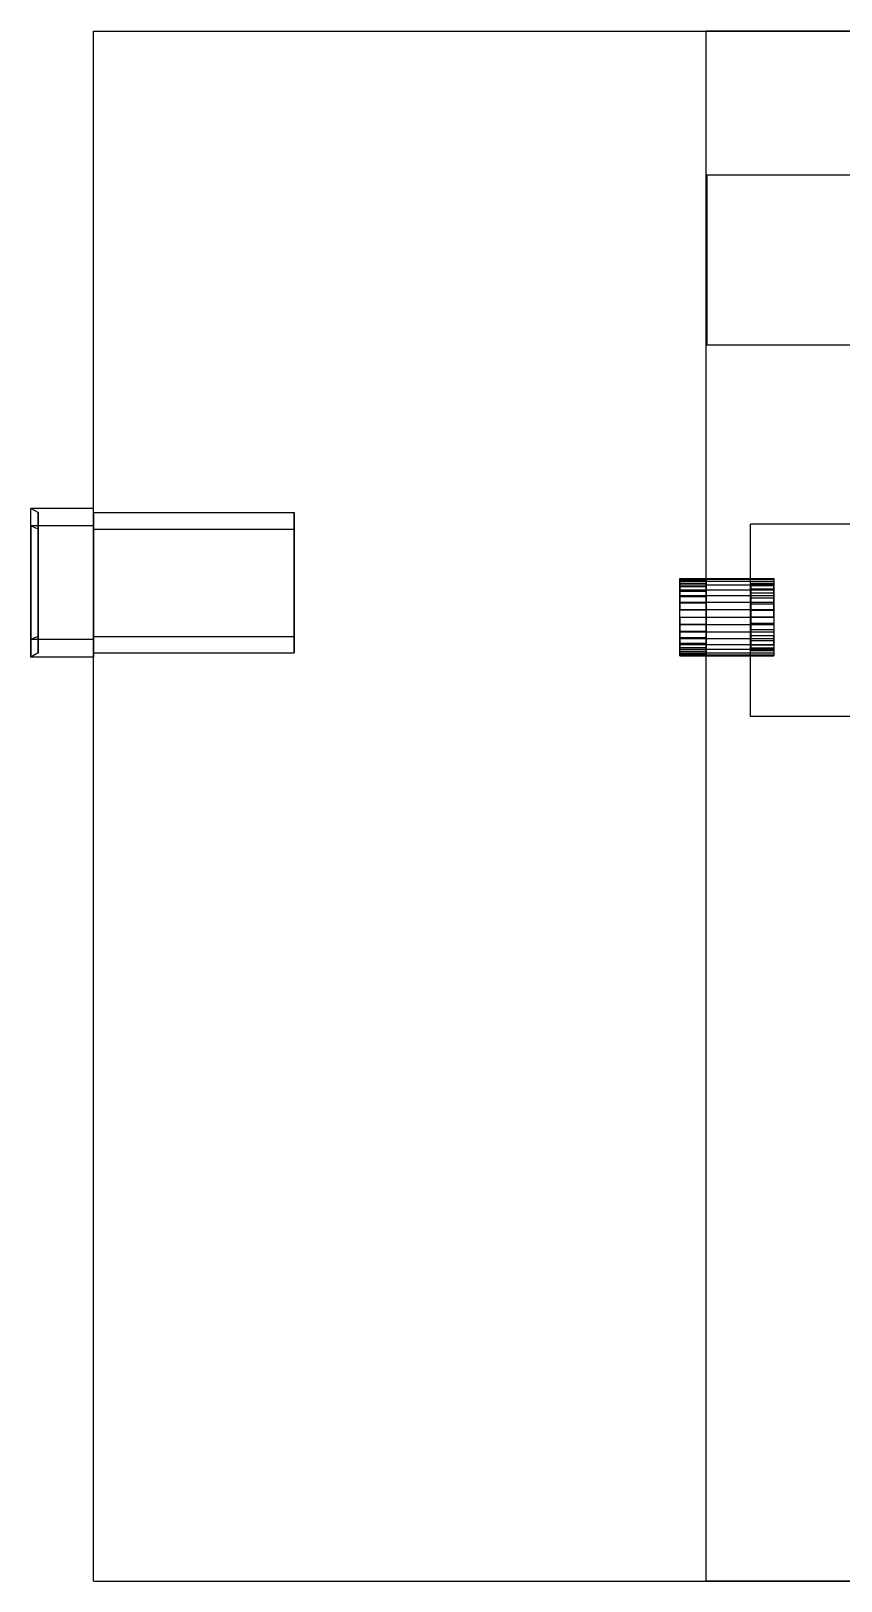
# Model space of a CAD drawing. Extents: x -13.9 to 0.5, y -16.8 to 31.2.
# Drawn here: x -9.78 to -5.6, y -0.55 to 7.45 of the extents above; entities that cross this region are included whole.
import ezdxf

# ---------------------------------------------------------------- set-up
doc = ezdxf.new("R2010")
doc.units = 0
doc.header["$MEASUREMENT"] = 0
doc.layers.get('0').update_dxf_attribs({"linetype": 'CONTINUOUS'})

msp = doc.modelspace()

# ---------------------------------------------------------------- linework, layer by layer
for p, q in [((-9.454, -0.546, -0.546), (-9.454, 7.454, -0.546)), ((-9.454, 7.454, -0.546), (0.546, 7.454, -0.546)), ((-9.454, 7.454, 7.4721), (-9.454, 7.454, 2.4608)), ((-9.454, 7.454, -0.546), (-9.454, 7.454, 2.4608)), ((-9.454, 7.454, 7.4721), (0.546, 7.454, 7.4721)), ((-9.454, -0.546, 7.4721), (-9.454, 7.454, 7.4721)), ((-6.2926, -0.546, 7.4711), (-6.2926, 7.454, 7.4711)), ((-6.2926, 7.454, 11.4612), (-6.2926, 7.454, 13.4291)), ((-6.2926, 7.454, 7.4711), (-6.2926, 7.454, 11.4612)), ((-6.2926, -0.546, 13.4291), (-6.2926, 7.454, 13.4291)), ((-6.0633, 7.454, 13.454), (-6.2926, 7.454, 13.4291)), ((-6.2892, 6.712, -0.3443), (-6.2892, 5.834, -0.3443)), ((-6.2892, 6.712, -0.3443), (-6.2892, 6.712, 5.0629)), ((-6.2892, 6.712, 5.0629), (-6.2892, 5.834, 5.0629)), ((-6.2892, 6.712, -0.3443), (-2.6315, 6.712, -0.3443)), ((-6.2892, 6.712, 5.0629), (-2.6315, 6.712, 5.0629)), ((-6.2892, 5.834, -0.3443), (-6.2892, 5.834, 5.0629)), ((-6.2892, 5.834, -0.3443), (-2.6315, 5.834, -0.3443)), ((-6.2892, 5.834, 5.0629), (-2.6315, 5.834, 5.0629)), ((-9.7399, 4.9687, 2.2522), (-9.7771, 4.9902, 2.2872)), ((-9.7771, 4.8999, 1.9643), (-9.7771, 4.9902, 2.0033)), ((-9.7771, 4.9902, 2.0033), (-9.7771, 4.9902, 2.2872)), ((-9.7771, 4.8999, 2.3236), (-9.7771, 4.9902, 2.2872)), ((-9.454, 4.9902, 2.2872), (-9.7771, 4.9902, 2.2872)), ((-9.454, 4.9902, 2.0033), (-9.7771, 4.9902, 2.0033)), ((-9.7399, 4.9687, 2.0379), (-9.7771, 4.9902, 2.0033)), ((-9.7399, 4.9687, 2.0379), (-9.7399, 4.8834, 2.0085)), ((-9.7399, 4.9687, 2.0379), (-9.7399, 4.9687, 2.2522)), ((-9.7399, 4.8834, 2.2796), (-9.7399, 4.9687, 2.2522)), ((-9.454, 4.8999, 1.9643), (-9.454, 4.9902, 2.0033)), ((-9.454, 4.9902, 2.0033), (-9.454, 4.9902, 2.2872)), ((-9.454, 4.8999, 2.3236), (-9.454, 4.9902, 2.2872)), ((-9.454, 4.9687, 2.0379), (-9.454, 4.9902, 2.0033)), ((-9.454, 4.9687, 2.0379), (-9.454, 4.8834, 2.0085)), ((-9.454, 4.9687, 2.1451), (-9.454, 4.9687, 2.2522)), ((-9.454, 4.9687, 2.0379), (-9.454, 4.9687, 2.1451)), ((-9.454, 4.8834, 2.2796), (-9.454, 4.9687, 2.2522)), ((-9.454, 4.9687, 2.2522), (-8.4193, 4.9687, 2.2522)), ((-9.454, 4.9687, 2.0379), (-8.4193, 4.9687, 2.0379)), ((-8.4193, 4.9687, 2.0379), (-8.4193, 4.8834, 2.0085)), ((-8.4193, 4.9687, 2.0379), (-8.4193, 4.9687, 2.2522)), ((-8.4193, 4.8834, 2.2796), (-8.4193, 4.9687, 2.2522)), ((-9.7399, 4.8834, 2.0085), (-9.7771, 4.8999, 1.9643)), ((-9.7771, 4.3126, 1.9643), (-9.7771, 4.8999, 1.9643)), ((-9.7771, 4.8999, 2.3236), (-9.7771, 4.3126, 2.3236)), ((-9.454, 4.8999, 2.3236), (-9.7771, 4.8999, 2.3236)), ((-9.454, 4.8999, 1.9643), (-9.7771, 4.8999, 1.9643)), ((-9.7399, 4.8834, 2.2796), (-9.7771, 4.8999, 2.3236)), ((-9.7399, 4.3291, 2.0085), (-9.7399, 4.8834, 2.0085)), ((-9.7399, 4.8834, 2.2796), (-9.7399, 4.3291, 2.2796)), ((-9.454, 4.3126, 1.9643), (-9.454, 4.8999, 1.9643)), ((-9.454, 4.8999, 2.3236), (-9.454, 4.3126, 2.3236)), ((-9.454, 4.3291, 2.0085), (-9.454, 4.8834, 2.0085)), ((-9.454, 4.8834, 2.2796), (-9.454, 4.3291, 2.2796)), ((-9.454, 4.8834, 2.2796), (-8.4193, 4.8834, 2.2796)), ((-9.454, 4.8834, 2.0085), (-8.4193, 4.8834, 2.0085)), ((-8.4193, 4.3291, 2.0085), (-8.4193, 4.8834, 2.0085)), ((-8.4193, 4.8834, 2.2796), (-8.4193, 4.3291, 2.2796)), ((0.4177, 4.9081, 7.9296), (-6.0633, 4.9081, 7.9296)), ((-6.0633, 4.9081, 13.454), (-6.0633, 4.9081, 7.9296)), ((-6.4277, 4.6251, 11.2379), (-6.4277, 4.6289, 11.2808)), ((-6.4277, 4.6289, 11.2808), (-6.4277, 4.6251, 11.3237)), ((-6.4277, 4.6289, 11.2808), (-6.2926, 4.6289, 11.2808)), ((-6.4277, 4.6137, 11.1966), (-6.4277, 4.6251, 11.2379)), ((-6.4277, 4.6251, 11.3237), (-6.4277, 4.6137, 11.365)), ((-6.4277, 4.6251, 11.2379), (-6.2926, 4.6251, 11.2379)), ((-6.4277, 4.6251, 11.3237), (-6.2926, 4.6251, 11.3237)), ((-6.4277, 4.6156, 11.2399), (-6.4277, 4.6192, 11.2808)), ((-6.4277, 4.6192, 11.2808), (-6.4277, 4.6156, 11.3216)), ((-6.4277, 4.6192, 11.2808), (-6.2926, 4.6192, 11.2808)), ((-6.4277, 4.6047, 11.2007), (-6.4277, 4.6156, 11.2399)), ((-6.4277, 4.6156, 11.3216), (-6.4277, 4.6047, 11.3609)), ((-6.4277, 4.6156, 11.3216), (-6.2926, 4.6156, 11.3216)), ((-6.4277, 4.6156, 11.2399), (-6.2926, 4.6156, 11.2399)), ((-6.4277, 4.5953, 11.1585), (-6.4277, 4.6137, 11.1966)), ((-6.4277, 4.6137, 11.365), (-6.4277, 4.5953, 11.403)), ((-6.4277, 4.6137, 11.1966), (-6.2926, 4.6137, 11.1966)), ((-6.4277, 4.6137, 11.365), (-6.2926, 4.6137, 11.365)), ((-6.4277, 4.6047, 11.2007), (-6.2926, 4.6047, 11.2007)), ((-6.4277, 4.5872, 11.1645), (-6.4277, 4.6047, 11.2007)), ((-6.4277, 4.6047, 11.3609), (-6.4277, 4.5872, 11.3971)), ((-6.4277, 4.6047, 11.3609), (-6.2926, 4.6047, 11.3609)), ((-6.4277, 4.5705, 11.1252), (-6.4277, 4.5953, 11.1585)), ((-6.4277, 4.5953, 11.403), (-6.4277, 4.5705, 11.4364)), ((-6.4277, 4.5953, 11.1585), (-6.2926, 4.5953, 11.1585)), ((-6.4277, 4.5953, 11.403), (-6.2926, 4.5953, 11.403)), ((-6.4277, 4.5636, 11.1328), (-6.4277, 4.5872, 11.1645)), ((-6.4277, 4.5872, 11.3971), (-6.4277, 4.5636, 11.4288)), ((-6.4277, 4.5872, 11.3971), (-6.2926, 4.5872, 11.3971)), ((-6.4277, 4.5872, 11.1645), (-6.2926, 4.5872, 11.1645)), ((-6.4277, 4.5402, 11.0978), (-6.4277, 4.5705, 11.1252)), ((-6.4277, 4.5705, 11.4364), (-6.4277, 4.5402, 11.4637)), ((-6.4277, 4.5705, 11.1252), (-6.2926, 4.5705, 11.1252)), ((-6.4277, 4.5705, 11.4364), (-6.2926, 4.5705, 11.4364)), ((-6.4277, 4.5348, 11.1068), (-6.4277, 4.5636, 11.1328)), ((-6.4277, 4.5636, 11.4288), (-6.4277, 4.5348, 11.4548)), ((-6.4277, 4.5636, 11.4288), (-6.2926, 4.5636, 11.4288)), ((-6.4277, 4.5636, 11.1328), (-6.2926, 4.5636, 11.1328)), ((-6.2926, 4.6251, 11.3237), (-6.2926, 4.6289, 11.2808)), ((-6.2926, 4.6289, 11.2808), (-6.2926, 4.6251, 11.2379)), ((-6.2926, 4.6289, 11.2808), (-5.9435, 4.6289, 11.2808)), ((-6.2926, 4.6251, 11.3237), (-6.2926, 4.6137, 11.365)), ((-6.2926, 4.6251, 11.2379), (-6.2926, 4.6137, 11.1966)), ((-6.2926, 4.6251, 11.3237), (-5.9435, 4.6251, 11.3237)), ((-6.2926, 4.6251, 11.2379), (-5.9435, 4.6251, 11.2379)), ((-6.2926, 4.6156, 11.3216), (-6.2926, 4.6192, 11.2808)), ((-6.2926, 4.6192, 11.2808), (-6.2926, 4.6156, 11.2399)), ((-6.2926, 4.6156, 11.3216), (-6.2926, 4.6047, 11.3609)), ((-6.2926, 4.6156, 11.2399), (-6.2926, 4.6047, 11.2007)), ((-6.2926, 4.6137, 11.365), (-6.2926, 4.5953, 11.403)), ((-6.2926, 4.6137, 11.1966), (-6.2926, 4.5953, 11.1585)), ((-6.2926, 4.6137, 11.365), (-5.9435, 4.6137, 11.365)), ((-6.2926, 4.6137, 11.1966), (-5.9435, 4.6137, 11.1966)), ((-6.2926, 4.6047, 11.2007), (-6.2926, 4.5872, 11.1645)), ((-6.2926, 4.6047, 11.3609), (-6.2926, 4.5872, 11.3971)), ((-6.2926, 4.5705, 11.4364), (-6.2926, 4.5953, 11.403)), ((-6.2926, 4.5953, 11.1585), (-6.2926, 4.5705, 11.1252)), ((-6.2926, 4.5953, 11.1585), (-5.9435, 4.5953, 11.1585)), ((-6.2926, 4.5953, 11.403), (-5.9435, 4.5953, 11.403)), ((-6.2926, 4.5636, 11.4288), (-6.2926, 4.5872, 11.3971)), ((-6.2926, 4.5872, 11.1645), (-6.2926, 4.5636, 11.1328)), ((-6.2926, 4.543, 11.4612), (-6.2926, 4.5705, 11.4364)), ((-6.2926, 4.5705, 11.1252), (-6.2926, 4.5402, 11.0978)), ((-6.2926, 4.5705, 11.1252), (-5.9435, 4.5705, 11.1252)), ((-6.2926, 4.5705, 11.4364), (-5.9435, 4.5705, 11.4364)), ((-6.2926, 4.5348, 11.4548), (-6.2926, 4.5636, 11.4288)), ((-6.2926, 4.5636, 11.1328), (-6.2926, 4.5348, 11.1067)), ((-6.062, 4.5998, 11.3195), (-6.062, 4.6031, 11.2822)), ((-6.062, 4.6031, 11.2822), (-6.062, 4.5998, 11.2448)), ((-5.9435, 4.6031, 11.2822), (-6.062, 4.6031, 11.2822)), ((-6.062, 4.5998, 11.3195), (-6.062, 4.5899, 11.3555)), ((-6.062, 4.5998, 11.2448), (-6.062, 4.5899, 11.2088)), ((-5.9435, 4.5998, 11.3195), (-6.062, 4.5998, 11.3195)), ((-5.9435, 4.5998, 11.2448), (-6.062, 4.5998, 11.2448)), ((-6.062, 4.5899, 11.3555), (-6.062, 4.5738, 11.3886)), ((-6.062, 4.5899, 11.2088), (-6.062, 4.5738, 11.1757)), ((-5.9435, 4.5899, 11.3555), (-6.062, 4.5899, 11.3555)), ((-5.9435, 4.5899, 11.2088), (-6.062, 4.5899, 11.2088)), ((-6.062, 4.5522, 11.4176), (-6.062, 4.5738, 11.3886)), ((-6.062, 4.5738, 11.1757), (-6.062, 4.5522, 11.1467)), ((-5.9435, 4.5738, 11.1757), (-6.062, 4.5738, 11.1757)), ((-5.9435, 4.5738, 11.3886), (-6.062, 4.5738, 11.3886)), ((-5.9435, 4.6251, 11.3237), (-5.9435, 4.6289, 11.2808)), ((-5.9435, 4.6289, 11.2808), (-5.9435, 4.6251, 11.2379)), ((-5.9435, 4.6251, 11.3237), (-5.9435, 4.6137, 11.365)), ((-5.9435, 4.6251, 11.2379), (-5.9435, 4.6137, 11.1966)), ((-5.9435, 4.6137, 11.365), (-5.9435, 4.5953, 11.403)), ((-5.9435, 4.6137, 11.1966), (-5.9435, 4.5953, 11.1585)), ((-5.9435, 4.5998, 11.3195), (-5.9435, 4.6031, 11.2822)), ((-5.9435, 4.6031, 11.2822), (-5.9435, 4.5998, 11.2448)), ((-5.9435, 4.5998, 11.3195), (-5.9435, 4.5899, 11.3555)), ((-5.9435, 4.5998, 11.2448), (-5.9435, 4.5899, 11.2088)), ((-5.9435, 4.5705, 11.4364), (-5.9435, 4.5953, 11.403)), ((-5.9435, 4.5953, 11.1585), (-5.9435, 4.5705, 11.1252)), ((-5.9435, 4.5899, 11.3555), (-5.9435, 4.5738, 11.3886)), ((-5.9435, 4.5899, 11.2088), (-5.9435, 4.5738, 11.1757)), ((-5.9435, 4.5522, 11.4176), (-5.9435, 4.5738, 11.3886)), ((-5.9435, 4.5738, 11.1757), (-5.9435, 4.5522, 11.1467)), ((-5.9435, 4.5402, 11.4637), (-5.9435, 4.5705, 11.4364)), ((-5.9435, 4.5705, 11.1252), (-5.9435, 4.5402, 11.0978)), ((-6.4277, 4.5057, 11.0775), (-6.4277, 4.5402, 11.0978)), ((-6.4277, 4.5402, 11.4637), (-6.4277, 4.5057, 11.4841)), ((-6.4277, 4.5402, 11.0978), (-6.2926, 4.5402, 11.0978)), ((-6.4277, 4.5402, 11.4637), (-6.2926, 4.5402, 11.4637)), ((-6.4277, 4.502, 11.0874), (-6.4277, 4.5348, 11.1068)), ((-6.4277, 4.5348, 11.4548), (-6.4277, 4.502, 11.4741)), ((-6.4277, 4.5348, 11.4548), (-6.2926, 4.5348, 11.4548)), ((-6.4277, 4.5348, 11.1068), (-6.2926, 4.5348, 11.1067)), ((-6.4277, 4.4683, 11.065), (-6.4277, 4.5057, 11.0775)), ((-6.4277, 4.5057, 11.4841), (-6.4277, 4.4683, 11.4966)), ((-6.4277, 4.5057, 11.0775), (-6.2926, 4.5057, 11.0775)), ((-6.4277, 4.5057, 11.4841), (-6.2926, 4.5057, 11.4841)), ((-6.4277, 4.4664, 11.0755), (-6.4277, 4.502, 11.0874)), ((-6.4277, 4.502, 11.4741), (-6.4277, 4.4664, 11.4861)), ((-6.4277, 4.502, 11.0874), (-6.2926, 4.502, 11.0874)), ((-6.4277, 4.502, 11.4741), (-6.2926, 4.502, 11.4741)), ((-6.2926, 4.543, 11.4612), (-6.2926, 4.5402, 11.4637)), ((-6.2926, 4.5057, 11.4841), (-6.2926, 4.5402, 11.4637)), ((-6.2926, 4.5402, 11.0978), (-6.2926, 4.5057, 11.0775)), ((-6.2926, 4.5402, 11.4637), (-5.9435, 4.5402, 11.4637)), ((-6.2926, 4.5402, 11.0978), (-5.9435, 4.5402, 11.0978)), ((-6.2926, 4.502, 11.4741), (-6.2926, 4.5348, 11.4548)), ((-6.2926, 4.5348, 11.1067), (-6.2926, 4.502, 11.0874)), ((-6.2926, 4.4683, 11.4966), (-6.2926, 4.5057, 11.4841)), ((-6.2926, 4.5057, 11.0775), (-6.2926, 4.4683, 11.065)), ((-6.2926, 4.5057, 11.0775), (-5.9435, 4.5057, 11.0775)), ((-6.2926, 4.5057, 11.4841), (-5.9435, 4.5057, 11.4841)), ((-6.2926, 4.4664, 11.4861), (-6.2926, 4.502, 11.4741)), ((-6.2926, 4.502, 11.0874), (-6.2926, 4.4664, 11.0755)), ((-6.062, 4.5259, 11.4414), (-6.062, 4.5522, 11.4176)), ((-6.062, 4.5522, 11.1467), (-6.062, 4.5259, 11.1229)), ((-5.9435, 4.5522, 11.1467), (-6.062, 4.5522, 11.1467)), ((-5.9435, 4.5522, 11.4176), (-6.062, 4.5522, 11.4176)), ((-6.062, 4.4958, 11.4591), (-6.062, 4.5259, 11.4414)), ((-6.062, 4.5259, 11.1229), (-6.062, 4.4958, 11.1052)), ((-5.9435, 4.5259, 11.1229), (-6.062, 4.5259, 11.1229)), ((-5.9435, 4.5259, 11.4414), (-6.062, 4.5259, 11.4414)), ((-6.062, 4.4633, 11.47), (-6.062, 4.4958, 11.4591)), ((-6.062, 4.4958, 11.1052), (-6.062, 4.4633, 11.0943)), ((-5.9435, 4.4958, 11.1052), (-6.062, 4.4958, 11.1052)), ((-5.9435, 4.4958, 11.4591), (-6.062, 4.4958, 11.4591)), ((-5.9435, 4.5259, 11.4414), (-5.9435, 4.5522, 11.4176)), ((-5.9435, 4.5522, 11.1467), (-5.9435, 4.5259, 11.1229)), ((-5.9435, 4.5057, 11.4841), (-5.9435, 4.5402, 11.4637)), ((-5.9435, 4.5402, 11.0978), (-5.9435, 4.5057, 11.0775)), ((-5.9435, 4.4958, 11.4591), (-5.9435, 4.5259, 11.4414)), ((-5.9435, 4.5259, 11.1229), (-5.9435, 4.4958, 11.1052)), ((-5.9435, 4.4683, 11.4966), (-5.9435, 4.5057, 11.4841)), ((-5.9435, 4.5057, 11.0775), (-5.9435, 4.4683, 11.065)), ((-5.9435, 4.4633, 11.47), (-5.9435, 4.4958, 11.4591)), ((-5.9435, 4.4958, 11.1052), (-5.9435, 4.4633, 11.0943)), ((-6.4277, 4.4294, 11.0607), (-6.4277, 4.4683, 11.065)), ((-6.4277, 4.4294, 11.5008), (-6.4277, 4.4683, 11.4966)), ((-6.4277, 4.4683, 11.065), (-6.2926, 4.4683, 11.065)), ((-6.4277, 4.4683, 11.4966), (-6.2926, 4.4683, 11.4966)), ((-6.4277, 4.4294, 11.0715), (-6.4277, 4.4664, 11.0755)), ((-6.4277, 4.4294, 11.4901), (-6.4277, 4.4664, 11.4861)), ((-6.4277, 4.4664, 11.0755), (-6.2926, 4.4664, 11.0755)), ((-6.4277, 4.4664, 11.4861), (-6.2926, 4.4664, 11.4861)), ((-6.4277, 4.4294, 11.5008), (-6.4277, 4.3904, 11.4966)), ((-6.4277, 4.3904, 11.065), (-6.4277, 4.4294, 11.0607)), ((-6.4277, 4.4294, 11.4901), (-6.4277, 4.3923, 11.4861)), ((-6.4277, 4.3923, 11.0755), (-6.4277, 4.4294, 11.0715)), ((-6.4277, 4.4294, 11.0607), (-6.2926, 4.4294, 11.0607)), ((-6.4277, 4.4294, 11.4901), (-6.2926, 4.4294, 11.4901)), ((-6.4277, 4.4294, 11.0715), (-6.2926, 4.4294, 11.0715)), ((-6.4277, 4.4294, 11.5008), (-6.2926, 4.4294, 11.5008)), ((-6.2926, 4.4294, 11.5008), (-6.2926, 4.4683, 11.4966)), ((-6.2926, 4.4683, 11.065), (-6.2926, 4.4294, 11.0607)), ((-6.2926, 4.4683, 11.065), (-5.9435, 4.4683, 11.065)), ((-6.2926, 4.4683, 11.4966), (-5.9435, 4.4683, 11.4966)), ((-6.2926, 4.4294, 11.4901), (-6.2926, 4.4664, 11.4861)), ((-6.2926, 4.4664, 11.0755), (-6.2926, 4.4294, 11.0715)), ((-6.2926, 4.4294, 11.5008), (-6.2926, 4.3904, 11.4966)), ((-6.2926, 4.4294, 11.4901), (-6.2926, 4.3923, 11.4861)), ((-6.2926, 4.4294, 11.0715), (-6.2926, 4.3923, 11.0755)), ((-6.2926, 4.4294, 11.0607), (-6.2926, 4.3904, 11.065)), ((-6.2926, 4.4294, 11.0607), (-5.9435, 4.4294, 11.0607)), ((-6.2926, 4.4294, 11.5008), (-5.9435, 4.4294, 11.5008)), ((-6.062, 4.4294, 11.4737), (-6.062, 4.4633, 11.47)), ((-6.062, 4.4633, 11.0943), (-6.062, 4.4294, 11.0906)), ((-5.9435, 4.4633, 11.47), (-6.062, 4.4633, 11.47)), ((-5.9435, 4.4633, 11.0943), (-6.062, 4.4633, 11.0943)), ((-6.062, 4.4294, 11.4737), (-6.062, 4.3955, 11.47)), ((-6.062, 4.4294, 11.0906), (-6.062, 4.3955, 11.0943)), ((-5.9435, 4.4294, 11.4737), (-6.062, 4.4294, 11.4737)), ((-5.9435, 4.4294, 11.0906), (-6.062, 4.4294, 11.0906)), ((-5.9435, 4.4294, 11.5008), (-5.9435, 4.4683, 11.4966)), ((-5.9435, 4.4683, 11.065), (-5.9435, 4.4294, 11.0607)), ((-5.9435, 4.4294, 11.4737), (-5.9435, 4.4633, 11.47)), ((-5.9435, 4.4633, 11.0943), (-5.9435, 4.4294, 11.0906)), ((-5.9435, 4.4294, 11.5008), (-5.9435, 4.3904, 11.4966)), ((-5.9435, 4.4294, 11.0607), (-5.9435, 4.3904, 11.065)), ((-5.9435, 4.4294, 11.4737), (-5.9435, 4.3955, 11.47)), ((-5.9435, 4.4294, 11.0906), (-5.9435, 4.3955, 11.0943)), ((-9.7399, 4.3291, 2.2796), (-9.7771, 4.3126, 2.3236)), ((-9.7399, 4.3291, 2.0085), (-9.7771, 4.3126, 1.9643)), ((-9.7399, 4.2438, 2.0379), (-9.7399, 4.3291, 2.0085)), ((-9.7399, 4.3291, 2.2796), (-9.7399, 4.2438, 2.2522)), ((-9.454, 4.2438, 2.0379), (-9.454, 4.3291, 2.0085)), ((-9.454, 4.3291, 2.2796), (-9.454, 4.2438, 2.2522)), ((-9.454, 4.3291, 2.2796), (-8.4193, 4.3291, 2.2796)), ((-9.454, 4.3291, 2.0085), (-8.4193, 4.3291, 2.0085)), ((-8.4193, 4.2438, 2.0379), (-8.4193, 4.3291, 2.0085)), ((-8.4193, 4.3291, 2.2796), (-8.4193, 4.2438, 2.2522)), ((-6.4277, 4.3923, 11.4861), (-6.4277, 4.3567, 11.4741)), ((-6.4277, 4.3567, 11.0874), (-6.4277, 4.3923, 11.0755)), ((-6.4277, 4.3923, 11.0755), (-6.2926, 4.3923, 11.0755)), ((-6.4277, 4.3923, 11.4861), (-6.2926, 4.3923, 11.4861)), ((-6.4277, 4.3904, 11.4966), (-6.4277, 4.353, 11.4841)), ((-6.4277, 4.353, 11.0775), (-6.4277, 4.3904, 11.065)), ((-6.4277, 4.3904, 11.065), (-6.2926, 4.3904, 11.065)), ((-6.4277, 4.3904, 11.4966), (-6.2926, 4.3904, 11.4966)), ((-6.4277, 4.3567, 11.4741), (-6.4277, 4.3239, 11.4548)), ((-6.4277, 4.3239, 11.1068), (-6.4277, 4.3567, 11.0874)), ((-6.4277, 4.3567, 11.0874), (-6.2926, 4.3567, 11.0874)), ((-6.4277, 4.3567, 11.4741), (-6.2926, 4.3567, 11.4741)), ((-6.4277, 4.353, 11.4841), (-6.4277, 4.3185, 11.4637)), ((-6.4277, 4.3185, 11.0978), (-6.4277, 4.353, 11.0775)), ((-6.4277, 4.353, 11.4841), (-6.2926, 4.353, 11.4841)), ((-6.4277, 4.353, 11.0775), (-6.2926, 4.353, 11.0775)), ((-6.4277, 4.3239, 11.4548), (-6.4277, 4.2951, 11.4288)), ((-6.4277, 4.2951, 11.1328), (-6.4277, 4.3239, 11.1068)), ((-6.4277, 4.3239, 11.1068), (-6.2926, 4.3239, 11.1067)), ((-6.4277, 4.3239, 11.4548), (-6.2926, 4.3239, 11.4548)), ((-6.2926, 4.3567, 11.4741), (-6.2926, 4.3923, 11.4861)), ((-6.2926, 4.3923, 11.0755), (-6.2926, 4.3567, 11.0874)), ((-6.2926, 4.3904, 11.4966), (-6.2926, 4.353, 11.4841)), ((-6.2926, 4.3904, 11.065), (-6.2926, 4.353, 11.0775)), ((-6.2926, 4.3904, 11.4966), (-5.9435, 4.3904, 11.4966)), ((-6.2926, 4.3904, 11.065), (-5.9435, 4.3904, 11.065)), ((-6.2926, 4.3567, 11.4741), (-6.2926, 4.3239, 11.4548)), ((-6.2926, 4.3567, 11.0874), (-6.2926, 4.3239, 11.1067)), ((-6.2926, 4.353, 11.4841), (-6.2926, 4.3185, 11.4637)), ((-6.2926, 4.353, 11.0775), (-6.2926, 4.3185, 11.0978)), ((-6.2926, 4.353, 11.4841), (-5.9435, 4.353, 11.4841)), ((-6.2926, 4.353, 11.0775), (-5.9435, 4.353, 11.0775)), ((-6.2926, 4.3239, 11.4548), (-6.2926, 4.2951, 11.4288)), ((-6.2926, 4.2951, 11.1328), (-6.2926, 4.3239, 11.1067)), ((-6.062, 4.3955, 11.47), (-6.062, 4.3629, 11.4591)), ((-6.062, 4.3955, 11.0943), (-6.062, 4.3629, 11.1052)), ((-5.9435, 4.3955, 11.47), (-6.062, 4.3955, 11.47)), ((-5.9435, 4.3955, 11.0943), (-6.062, 4.3955, 11.0943)), ((-6.062, 4.3629, 11.4591), (-6.062, 4.3328, 11.4414)), ((-6.062, 4.3629, 11.1052), (-6.062, 4.3328, 11.1229)), ((-5.9435, 4.3629, 11.4591), (-6.062, 4.3629, 11.4591)), ((-5.9435, 4.3629, 11.1052), (-6.062, 4.3629, 11.1052)), ((-6.062, 4.3328, 11.4414), (-6.062, 4.3065, 11.4176)), ((-6.062, 4.3065, 11.1467), (-6.062, 4.3328, 11.1229)), ((-5.9435, 4.3328, 11.1229), (-6.062, 4.3328, 11.1229)), ((-5.9435, 4.3328, 11.4414), (-6.062, 4.3328, 11.4414)), ((-5.9435, 4.3955, 11.47), (-5.9435, 4.3629, 11.4591)), ((-5.9435, 4.3955, 11.0943), (-5.9435, 4.3629, 11.1052)), ((-5.9435, 4.3904, 11.4966), (-5.9435, 4.353, 11.4841)), ((-5.9435, 4.3904, 11.065), (-5.9435, 4.353, 11.0775)), ((-5.9435, 4.3629, 11.4591), (-5.9435, 4.3328, 11.4414)), ((-5.9435, 4.3629, 11.1052), (-5.9435, 4.3328, 11.1229)), ((-5.9435, 4.353, 11.4841), (-5.9435, 4.3185, 11.4637)), ((-5.9435, 4.353, 11.0775), (-5.9435, 4.3185, 11.0978)), ((-5.9435, 4.3328, 11.4414), (-5.9435, 4.3065, 11.4176)), ((-5.9435, 4.3065, 11.1467), (-5.9435, 4.3328, 11.1229)), ((-9.7771, 4.2223, 2.0033), (-9.7771, 4.3126, 1.9643)), ((-9.7771, 4.3126, 2.3236), (-9.7771, 4.2223, 2.2872)), ((-9.454, 4.3126, 2.3236), (-9.7771, 4.3126, 2.3236)), ((-9.454, 4.3126, 1.9643), (-9.7771, 4.3126, 1.9643)), ((-9.7399, 4.2438, 2.2522), (-9.7771, 4.2223, 2.2872)), ((-9.7399, 4.2438, 2.0379), (-9.7771, 4.2223, 2.0033)), ((-9.7399, 4.2438, 2.0379), (-9.7399, 4.2438, 2.2522)), ((-9.454, 4.2223, 2.0033), (-9.454, 4.3126, 1.9643)), ((-9.454, 4.3126, 2.3236), (-9.454, 4.2223, 2.2872)), ((-9.454, 4.2438, 2.2522), (-9.454, 4.2438, 2.1451)), ((-9.454, 4.2438, 2.0379), (-9.454, 4.2438, 2.1451)), ((-9.454, 4.2438, 2.2522), (-8.4193, 4.2438, 2.2522)), ((-9.454, 4.2438, 2.0379), (-8.4193, 4.2438, 2.0379)), ((-9.454, 4.2438, 2.0379), (-9.454, 4.2223, 2.0033)), ((-8.4193, 4.2438, 2.0379), (-8.4193, 4.2438, 2.2522)), ((-6.4277, 4.3185, 11.4637), (-6.4277, 4.2882, 11.4364)), ((-6.4277, 4.2882, 11.1252), (-6.4277, 4.3185, 11.0978)), ((-6.4277, 4.3185, 11.4637), (-6.2926, 4.3185, 11.4637)), ((-6.4277, 4.3185, 11.0978), (-6.2926, 4.3185, 11.0978)), ((-6.4277, 4.2951, 11.4288), (-6.4277, 4.2715, 11.3971)), ((-6.4277, 4.2715, 11.1645), (-6.4277, 4.2951, 11.1328)), ((-6.4277, 4.2951, 11.1328), (-6.2926, 4.2951, 11.1328)), ((-6.4277, 4.2951, 11.4288), (-6.2926, 4.2951, 11.4288)), ((-6.4277, 4.2882, 11.4364), (-6.4277, 4.2634, 11.403)), ((-6.4277, 4.2634, 11.1585), (-6.4277, 4.2882, 11.1252)), ((-6.4277, 4.2882, 11.4364), (-6.2926, 4.2882, 11.4364)), ((-6.4277, 4.2882, 11.1252), (-6.2926, 4.2882, 11.1252)), ((-6.4277, 4.2715, 11.3971), (-6.4277, 4.254, 11.3609)), ((-6.4277, 4.254, 11.2007), (-6.4277, 4.2715, 11.1645)), ((-6.4277, 4.2715, 11.1645), (-6.2926, 4.2715, 11.1645)), ((-6.4277, 4.2715, 11.3971), (-6.2926, 4.2715, 11.3971)), ((-6.4277, 4.2634, 11.403), (-6.4277, 4.245, 11.365)), ((-6.4277, 4.245, 11.1966), (-6.4277, 4.2634, 11.1585)), ((-6.4277, 4.2634, 11.403), (-6.2926, 4.2634, 11.403)), ((-6.4277, 4.2634, 11.1585), (-6.2926, 4.2634, 11.1585)), ((-6.4277, 4.254, 11.3609), (-6.4277, 4.2432, 11.3216)), ((-6.4277, 4.2432, 11.2399), (-6.4277, 4.254, 11.2007)), ((-6.4277, 4.254, 11.3609), (-6.2926, 4.254, 11.3609)), ((-6.4277, 4.254, 11.2007), (-6.2926, 4.254, 11.2007)), ((-6.4277, 4.245, 11.365), (-6.4277, 4.2336, 11.3237)), ((-6.4277, 4.2336, 11.2379), (-6.4277, 4.245, 11.1966)), ((-6.4277, 4.245, 11.365), (-6.2926, 4.245, 11.365)), ((-6.4277, 4.245, 11.1966), (-6.2926, 4.245, 11.1966)), ((-6.4277, 4.2432, 11.3216), (-6.4277, 4.2395, 11.2808)), ((-6.4277, 4.2395, 11.2808), (-6.4277, 4.2432, 11.2399)), ((-6.4277, 4.2432, 11.2399), (-6.2926, 4.2432, 11.2399)), ((-6.4277, 4.2432, 11.3216), (-6.2926, 4.2432, 11.3216)), ((-6.2926, 4.3185, 11.4637), (-6.2926, 4.3157, 11.4612)), ((-6.2926, 4.2882, 11.1252), (-6.2926, 4.3185, 11.0978)), ((-6.2926, 4.3185, 11.0978), (-5.9435, 4.3185, 11.0978)), ((-6.2926, 4.3185, 11.4637), (-5.9435, 4.3185, 11.4637)), ((-6.2926, 4.3157, 11.4612), (-6.2926, 4.2882, 11.4364)), ((-6.2926, 4.2951, 11.4288), (-6.2926, 4.2715, 11.3971)), ((-6.2926, 4.2951, 11.1328), (-6.2926, 4.2715, 11.1645)), ((-6.2926, 4.2882, 11.4364), (-6.2926, 4.2634, 11.403)), ((-6.2926, 4.2882, 11.1252), (-6.2926, 4.2634, 11.1585)), ((-6.2926, 4.2882, 11.4364), (-5.9435, 4.2882, 11.4364)), ((-6.2926, 4.2882, 11.1252), (-5.9435, 4.2882, 11.1252)), ((-6.2926, 4.2715, 11.3971), (-6.2926, 4.254, 11.3609)), ((-6.2926, 4.2715, 11.1645), (-6.2926, 4.254, 11.2007)), ((-6.2926, 4.2634, 11.403), (-6.2926, 4.245, 11.365)), ((-6.2926, 4.2634, 11.1585), (-6.2926, 4.245, 11.1966)), ((-6.2926, 4.2634, 11.403), (-5.9435, 4.2634, 11.403)), ((-6.2926, 4.2634, 11.1585), (-5.9435, 4.2634, 11.1585)), ((-6.2926, 4.254, 11.3609), (-6.2926, 4.2432, 11.3216)), ((-6.2926, 4.254, 11.2007), (-6.2926, 4.2432, 11.2399)), ((-6.2926, 4.245, 11.365), (-6.2926, 4.2336, 11.3237)), ((-6.2926, 4.245, 11.1966), (-6.2926, 4.2336, 11.2379)), ((-6.2926, 4.245, 11.365), (-5.9435, 4.245, 11.365)), ((-6.2926, 4.245, 11.1966), (-5.9435, 4.245, 11.1966)), ((-6.2926, 4.2432, 11.3216), (-6.2926, 4.2395, 11.2808)), ((-6.2926, 4.2395, 11.2808), (-6.2926, 4.2432, 11.2399)), ((-6.062, 4.3065, 11.4176), (-6.062, 4.2849, 11.3886)), ((-6.062, 4.3065, 11.1467), (-6.062, 4.2849, 11.1757)), ((-5.9435, 4.3065, 11.1467), (-6.062, 4.3065, 11.1467)), ((-5.9435, 4.3065, 11.4176), (-6.062, 4.3065, 11.4176)), ((-6.062, 4.2849, 11.3886), (-6.062, 4.2688, 11.3555)), ((-6.062, 4.2849, 11.1757), (-6.062, 4.2688, 11.2088)), ((-5.9435, 4.2849, 11.1757), (-6.062, 4.2849, 11.1757)), ((-5.9435, 4.2849, 11.3886), (-6.062, 4.2849, 11.3886)), ((-6.062, 4.2688, 11.3555), (-6.062, 4.2589, 11.3195)), ((-6.062, 4.2688, 11.2088), (-6.062, 4.2589, 11.2448)), ((-5.9435, 4.2688, 11.2088), (-6.062, 4.2688, 11.2088)), ((-5.9435, 4.2688, 11.3555), (-6.062, 4.2688, 11.3555)), ((-6.062, 4.2589, 11.3195), (-6.062, 4.2556, 11.2822)), ((-6.062, 4.2556, 11.2822), (-6.062, 4.2589, 11.2448)), ((-5.9435, 4.2589, 11.2448), (-6.062, 4.2589, 11.2448)), ((-5.9435, 4.2589, 11.3195), (-6.062, 4.2589, 11.3195)), ((-5.9435, 4.2556, 11.2822), (-6.062, 4.2556, 11.2822)), ((-5.9435, 4.3185, 11.4637), (-5.9435, 4.2882, 11.4364)), ((-5.9435, 4.2882, 11.1252), (-5.9435, 4.3185, 11.0978)), ((-5.9435, 4.3065, 11.4176), (-5.9435, 4.2849, 11.3886)), ((-5.9435, 4.3065, 11.1467), (-5.9435, 4.2849, 11.1757)), ((-5.9435, 4.2882, 11.4364), (-5.9435, 4.2634, 11.403)), ((-5.9435, 4.2882, 11.1252), (-5.9435, 4.2634, 11.1585)), ((-5.9435, 4.2849, 11.3886), (-5.9435, 4.2688, 11.3555)), ((-5.9435, 4.2849, 11.1757), (-5.9435, 4.2688, 11.2088)), ((-5.9435, 4.2688, 11.3555), (-5.9435, 4.2589, 11.3195)), ((-5.9435, 4.2688, 11.2088), (-5.9435, 4.2589, 11.2448)), ((-5.9435, 4.2634, 11.403), (-5.9435, 4.245, 11.365)), ((-5.9435, 4.2634, 11.1585), (-5.9435, 4.245, 11.1966)), ((-5.9435, 4.2589, 11.3195), (-5.9435, 4.2556, 11.2822)), ((-5.9435, 4.2556, 11.2822), (-5.9435, 4.2589, 11.2448)), ((-5.9435, 4.245, 11.365), (-5.9435, 4.2336, 11.3237)), ((-5.9435, 4.245, 11.1966), (-5.9435, 4.2336, 11.2379)), ((-9.7771, 4.2223, 2.0033), (-9.7771, 4.2223, 2.2872)), ((-9.454, 4.2223, 2.2872), (-9.7771, 4.2223, 2.2872)), ((-9.454, 4.2223, 2.0033), (-9.7771, 4.2223, 2.0033)), ((-9.454, 4.2223, 2.0033), (-9.454, 4.2223, 2.2872)), ((-6.4277, 4.2395, 11.2808), (-6.2926, 4.2395, 11.2808)), ((-6.4277, 4.2336, 11.3237), (-6.4277, 4.2298, 11.2808)), ((-6.4277, 4.2298, 11.2808), (-6.4277, 4.2336, 11.2379)), ((-6.4277, 4.2336, 11.3237), (-6.2926, 4.2336, 11.3237)), ((-6.4277, 4.2336, 11.2379), (-6.2926, 4.2336, 11.2379)), ((-6.4277, 4.2298, 11.2808), (-6.2926, 4.2298, 11.2808)), ((-6.2926, 4.2336, 11.3237), (-6.2926, 4.2298, 11.2808)), ((-6.2926, 4.2298, 11.2808), (-6.2926, 4.2336, 11.2379)), ((-6.2926, 4.2336, 11.3237), (-5.9435, 4.2336, 11.3237)), ((-6.2926, 4.2336, 11.2379), (-5.9435, 4.2336, 11.2379)), ((-6.2926, 4.2298, 11.2808), (-5.9435, 4.2298, 11.2808)), ((-5.9435, 4.2336, 11.3237), (-5.9435, 4.2298, 11.2808)), ((-5.9435, 4.2298, 11.2808), (-5.9435, 4.2336, 11.2379)), ((0.4177, 3.9152, 7.9296), (-6.0633, 3.9152, 7.9296)), ((-6.0633, 3.9152, 13.454), (-6.0633, 3.9152, 7.9296)), ((-9.454, -0.546, -0.546), (0.546, -0.546, -0.546)), ((-9.454, -0.546, -0.546), (-9.454, -0.546, 2.4608)), ((-9.454, -0.546, 2.4608), (-9.454, -0.546, 7.4721)), ((-9.454, -0.546, 7.4721), (0.546, -0.546, 7.4721)), ((-6.2926, -0.546, 11.4612), (-6.2926, -0.546, 13.4291)), ((-6.2926, -0.546, 7.4711), (-6.2926, -0.546, 11.4612)), ((-6.0633, -0.546, 13.454), (-6.2926, -0.546, 13.4291))]:
    msp.add_line(p, q)
at = {"linetype": 'Continuous'}
for p, q in [((-5.2638, 7.454, 13.454), (-6.0633, 7.454, 13.454)), ((-5.2638, 4.9081, 13.454), (-6.0633, 4.9081, 13.454)), ((-6.0633, 3.9152, 13.454), (-6.0633, 4.9081, 13.454)), ((-6.0633, 3.9152, 7.9296), (-6.0633, 4.9081, 7.9296)), ((-5.2638, 3.9152, 13.454), (-6.0633, 3.9152, 13.454)), ((-5.2638, -0.546, 13.454), (-6.0633, -0.546, 13.454))]:
    msp.add_line(p, q, dxfattribs=at)

doc.saveas('drawing.dxf')
